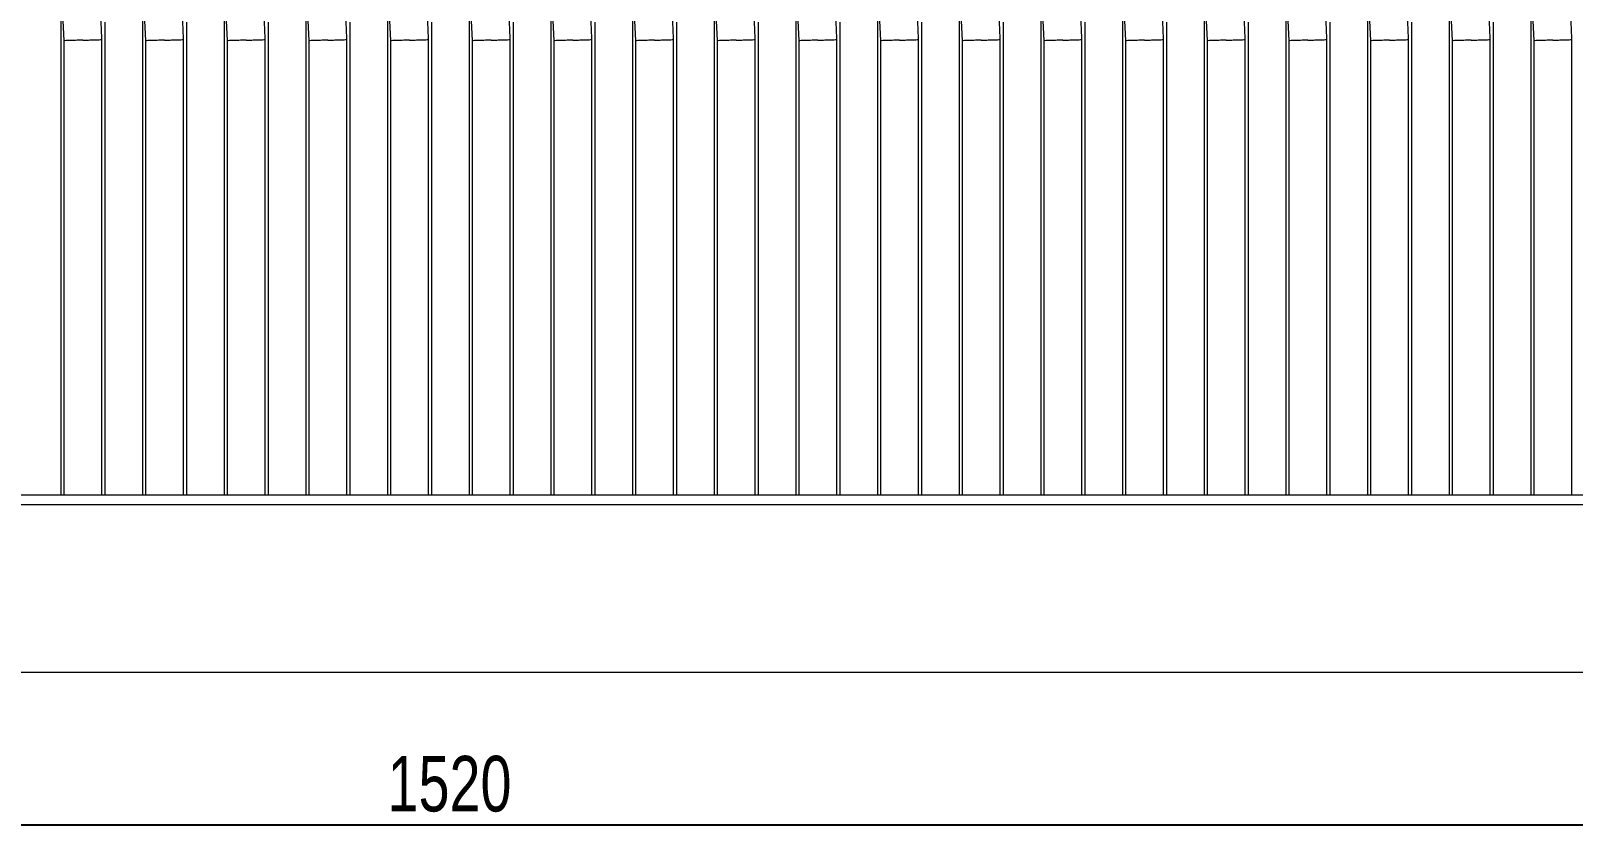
# Model space of a CAD drawing. Header units: millimetres. Extents: x 1601 to 1945, y 1403 to 1645.
# Drawn here: x 1667.1 to 1733.3, y 1494.8 to 1529.1 of the extents above; entities that cross this region are included whole.
import ezdxf

# ---------------------------------------------------------------- set-up
doc = ezdxf.new("R2010")
doc.units = ezdxf.units.MM
doc.styles.add('SLDTEXTSTYLE0', font='TXT', dxfattribs={"width": 0.75})
doc.dimstyles.new('SLDDIMSTYLE0', dxfattribs={"dimtxt": 2.38125, "dimasz": 1.5, "dimexe": 0, "dimexo": 0.0625, "dimgap": 0.595312, "dimtad": 1, "dimdec": 0, "dimlfac": 10, "dimrnd": 1e-09, "dimzin": 12, "dimdsep": 46, "dimtxsty": 'SLDTEXTSTYLE0', "dimsah": 1, "dimcen": 0.09, "dimadec": 0, "dimazin": 3, "dimtfac": 1, "dimtdec": 0, "dimtofl": 0, "dimtmove": 0, "dimatfit": 3, "dimfxl": 1, "dimfrac": 2, "dimtolj": 1, "dimtzin": 12, "dimarcsym": 0})

# ---------------------------------------------------------------- blocks, each defined once
blk = doc.blocks.new('*D80')
at = {"color": 0, "lineweight": -2, "transparency": 16777216}
for p, q in [((1633.675, 1508.733), (1633.675, 1495.038)), ((1740.075, 1508.733), (1740.075, 1495.038)), ((1738.575, 1495.038), (1635.175, 1495.038))]:
    blk.add_line(p, q, dxfattribs=at)
at = {"color": 0, "transparency": 16777216}
for points in [[(1635.175, 1495.288), (1635.175, 1494.788), (1633.675, 1495.038)], [(1738.575, 1495.288), (1738.575, 1494.788), (1740.075, 1495.038)]]:
    blk.add_solid(points, dxfattribs=at)
at = {"layer": 'Defpoints', "color": 0, "transparency": 16777216}
for p in [(1633.675, 1508.796), (1740.075, 1508.796), (1633.675, 1495.038)]:
    blk.add_point(p, dxfattribs=at)
at = {"color": 0, "lineweight": 20, "transparency": 16777216, "insert": (1685.093, 1498.015), "char_height": 2.3813, "attachment_point": 2, "style": 'SLDTEXTSTYLE0'}
blk.add_mtext('\\A1;1520', dxfattribs=at)

msp = doc.modelspace()

# ---------------------------------------------------------------- linework, layer by layer
at = {"lineweight": 20}
for p, q in [((1668.433, 1529.52), (1668.433, 1509.196)), ((1670.317, 1529.474), (1670.317, 1509.196)), ((1671.933, 1529.52), (1671.933, 1509.196)), ((1673.817, 1529.474), (1673.817, 1509.196)), ((1675.433, 1529.52), (1675.433, 1509.196)), ((1677.317, 1529.474), (1677.317, 1509.196)), ((1678.933, 1529.52), (1678.933, 1509.196)), ((1680.817, 1529.474), (1680.817, 1509.196)), ((1682.433, 1529.52), (1682.433, 1509.196)), ((1684.317, 1529.474), (1684.317, 1509.196)), ((1685.933, 1529.52), (1685.933, 1509.196)), ((1687.817, 1529.474), (1687.817, 1509.196)), ((1689.433, 1529.52), (1689.433, 1509.196)), ((1691.317, 1529.474), (1691.317, 1509.196)), ((1692.933, 1529.52), (1692.933, 1509.196)), ((1694.817, 1529.474), (1694.817, 1509.196)), ((1696.433, 1529.52), (1696.433, 1509.196)), ((1698.317, 1529.474), (1698.317, 1509.196)), ((1699.933, 1529.52), (1699.933, 1509.196)), ((1701.817, 1529.474), (1701.817, 1509.196)), ((1703.433, 1529.52), (1703.433, 1509.196)), ((1705.317, 1529.474), (1705.317, 1509.196)), ((1706.933, 1529.52), (1706.933, 1509.196)), ((1708.817, 1529.474), (1708.817, 1509.196)), ((1710.433, 1529.52), (1710.433, 1509.196)), ((1712.317, 1529.474), (1712.317, 1509.196)), ((1713.933, 1529.52), (1713.933, 1509.196)), ((1715.817, 1529.474), (1715.817, 1509.196)), ((1717.433, 1529.52), (1717.433, 1509.196)), ((1719.317, 1529.474), (1719.317, 1509.196)), ((1720.933, 1529.52), (1720.933, 1509.196)), ((1722.817, 1529.474), (1722.817, 1509.196)), ((1724.433, 1529.52), (1724.433, 1509.196)), ((1726.317, 1529.474), (1726.317, 1509.196)), ((1727.933, 1529.52), (1727.933, 1509.196)), ((1729.817, 1529.474), (1729.817, 1509.196)), ((1731.433, 1529.52), (1731.433, 1509.196)), ((1668.567, 1528.674), (1668.567, 1509.196)), ((1670.183, 1528.72), (1670.183, 1509.196)), ((1672.067, 1528.674), (1672.067, 1509.196)), ((1673.683, 1528.72), (1673.683, 1509.196)), ((1675.567, 1528.674), (1675.567, 1509.196)), ((1677.183, 1528.72), (1677.183, 1509.196)), ((1679.067, 1528.674), (1679.067, 1509.196)), ((1680.683, 1528.72), (1680.683, 1509.196)), ((1682.567, 1528.674), (1682.567, 1509.196)), ((1684.183, 1528.72), (1684.183, 1509.196)), ((1686.067, 1528.674), (1686.067, 1509.196)), ((1687.683, 1528.72), (1687.683, 1509.196)), ((1689.567, 1528.674), (1689.567, 1509.196)), ((1691.183, 1528.72), (1691.183, 1509.196)), ((1693.067, 1528.674), (1693.067, 1509.196)), ((1694.683, 1528.72), (1694.683, 1509.196)), ((1696.567, 1528.674), (1696.567, 1509.196)), ((1698.183, 1528.72), (1698.183, 1509.196)), ((1700.067, 1528.674), (1700.067, 1509.196)), ((1701.683, 1528.72), (1701.683, 1509.196)), ((1703.567, 1528.674), (1703.567, 1509.196)), ((1705.183, 1528.72), (1705.183, 1509.196)), ((1707.067, 1528.674), (1707.067, 1509.196)), ((1708.683, 1528.72), (1708.683, 1509.196)), ((1710.567, 1528.674), (1710.567, 1509.196)), ((1712.183, 1528.72), (1712.183, 1509.196)), ((1714.067, 1528.674), (1714.067, 1509.196)), ((1715.683, 1528.72), (1715.683, 1509.196)), ((1717.567, 1528.674), (1717.567, 1509.196)), ((1719.183, 1528.72), (1719.183, 1509.196)), ((1721.067, 1528.674), (1721.067, 1509.196)), ((1722.683, 1528.72), (1722.683, 1509.196)), ((1724.567, 1528.674), (1724.567, 1509.196)), ((1726.183, 1528.72), (1726.183, 1509.196)), ((1728.067, 1528.674), (1728.067, 1509.196)), ((1729.683, 1528.72), (1729.683, 1509.196)), ((1731.567, 1528.674), (1731.567, 1509.196)), ((1733.183, 1528.72), (1733.183, 1509.196)), ((1740.075, 1509.196), (1633.675, 1509.196)), ((1740.075, 1508.776), (1633.675, 1508.776)), ((1746.375, 1501.596), (1626.075, 1501.596))]:
    msp.add_line(p, q, dxfattribs=at)
at = {"lineweight": 20, "flags": 128}
for points in [[(1668.567, 1595.318), (1668.153, 1586.993), (1667.857, 1578.663), (1667.68, 1570.33), (1667.62, 1561.996), (1667.68, 1553.661), (1667.857, 1545.328), (1668.153, 1536.999), (1668.567, 1528.674)], [(1672.067, 1595.318), (1671.653, 1586.993), (1671.357, 1578.663), (1671.18, 1570.33), (1671.12, 1561.996), (1671.18, 1553.661), (1671.357, 1545.328), (1671.653, 1536.999), (1672.067, 1528.674)], [(1675.567, 1595.318), (1675.153, 1586.993), (1674.857, 1578.663), (1674.68, 1570.33), (1674.62, 1561.996), (1674.68, 1553.661), (1674.857, 1545.328), (1675.153, 1536.999), (1675.567, 1528.674)], [(1679.067, 1595.318), (1678.653, 1586.993), (1678.357, 1578.663), (1678.18, 1570.33), (1678.12, 1561.996), (1678.18, 1553.661), (1678.357, 1545.328), (1678.653, 1536.999), (1679.067, 1528.674)], [(1682.567, 1595.318), (1682.153, 1586.993), (1681.857, 1578.663), (1681.68, 1570.33), (1681.62, 1561.996), (1681.68, 1553.661), (1681.857, 1545.328), (1682.153, 1536.999), (1682.567, 1528.674)], [(1686.067, 1595.318), (1685.653, 1586.993), (1685.357, 1578.663), (1685.18, 1570.33), (1685.12, 1561.996), (1685.18, 1553.661), (1685.357, 1545.328), (1685.653, 1536.999), (1686.067, 1528.674)], [(1689.567, 1595.318), (1689.153, 1586.993), (1688.857, 1578.663), (1688.68, 1570.33), (1688.62, 1561.996), (1688.68, 1553.661), (1688.857, 1545.328), (1689.153, 1536.999), (1689.567, 1528.674)], [(1693.067, 1595.318), (1692.653, 1586.993), (1692.357, 1578.663), (1692.18, 1570.33), (1692.12, 1561.996), (1692.18, 1553.661), (1692.357, 1545.328), (1692.653, 1536.999), (1693.067, 1528.674)], [(1696.567, 1595.318), (1696.153, 1586.993), (1695.857, 1578.663), (1695.68, 1570.33), (1695.62, 1561.996), (1695.68, 1553.661), (1695.857, 1545.328), (1696.153, 1536.999), (1696.567, 1528.674)], [(1700.067, 1595.318), (1699.653, 1586.993), (1699.357, 1578.663), (1699.18, 1570.33), (1699.12, 1561.996), (1699.18, 1553.661), (1699.357, 1545.328), (1699.653, 1536.999), (1700.067, 1528.674)], [(1703.567, 1595.318), (1703.153, 1586.993), (1702.857, 1578.663), (1702.68, 1570.33), (1702.62, 1561.996), (1702.68, 1553.661), (1702.857, 1545.328), (1703.153, 1536.999), (1703.567, 1528.674)], [(1707.067, 1595.318), (1706.653, 1586.993), (1706.357, 1578.663), (1706.18, 1570.33), (1706.12, 1561.996), (1706.18, 1553.661), (1706.357, 1545.328), (1706.653, 1536.999), (1707.067, 1528.674)], [(1710.567, 1595.318), (1710.153, 1586.993), (1709.857, 1578.663), (1709.68, 1570.33), (1709.62, 1561.996), (1709.68, 1553.661), (1709.857, 1545.328), (1710.153, 1536.999), (1710.567, 1528.674)], [(1714.067, 1595.318), (1713.653, 1586.993), (1713.357, 1578.663), (1713.18, 1570.33), (1713.12, 1561.996), (1713.18, 1553.661), (1713.357, 1545.328), (1713.653, 1536.999), (1714.067, 1528.674)], [(1717.567, 1595.318), (1717.153, 1586.993), (1716.857, 1578.663), (1716.68, 1570.33), (1716.62, 1561.996), (1716.68, 1553.661), (1716.857, 1545.328), (1717.153, 1536.999), (1717.567, 1528.674)], [(1721.067, 1595.318), (1720.653, 1586.993), (1720.357, 1578.663), (1720.18, 1570.33), (1720.12, 1561.996), (1720.18, 1553.661), (1720.357, 1545.328), (1720.653, 1536.999), (1721.067, 1528.674)], [(1724.567, 1595.318), (1724.153, 1586.993), (1723.857, 1578.663), (1723.68, 1570.33), (1723.62, 1561.996), (1723.68, 1553.661), (1723.857, 1545.328), (1724.153, 1536.999), (1724.567, 1528.674)], [(1728.067, 1595.318), (1727.653, 1586.993), (1727.357, 1578.663), (1727.18, 1570.33), (1727.12, 1561.996), (1727.18, 1553.661), (1727.357, 1545.328), (1727.653, 1536.999), (1728.067, 1528.674)], [(1731.567, 1595.318), (1731.153, 1586.993), (1730.857, 1578.663), (1730.68, 1570.33), (1730.62, 1561.996), (1730.68, 1553.661), (1730.857, 1545.328), (1731.153, 1536.999), (1731.567, 1528.674)]]:
    msp.add_lwpolyline(points, dxfattribs=at)
at = {"lineweight": 20}
for points, knots in [([(1670.183, 1595.272), (1670.051, 1592.789), (1669.787, 1587.824), (1669.51, 1580.371), (1669.322, 1572.916), (1669.231, 1565.458), (1669.234, 1558.045), (1669.33, 1550.676), (1669.519, 1543.354), (1669.793, 1536.034), (1670.053, 1531.158), (1670.183, 1528.72)], [0, 0, 0, 0, 0.112002, 0.224001, 0.336, 0.448, 0.56, 0.669999, 0.779999, 0.889998, 1, 1, 1, 1]), ([(1673.683, 1595.272), (1673.551, 1592.789), (1673.287, 1587.824), (1673.01, 1580.371), (1672.822, 1572.916), (1672.731, 1565.458), (1672.734, 1558.045), (1672.83, 1550.676), (1673.019, 1543.354), (1673.293, 1536.034), (1673.553, 1531.158), (1673.683, 1528.72)], [0, 0, 0, 0, 0.112002, 0.224001, 0.336, 0.448, 0.56, 0.669999, 0.779999, 0.889998, 1, 1, 1, 1]), ([(1677.183, 1595.272), (1677.051, 1592.789), (1676.787, 1587.824), (1676.51, 1580.371), (1676.322, 1572.916), (1676.231, 1565.458), (1676.234, 1558.045), (1676.33, 1550.676), (1676.519, 1543.354), (1676.793, 1536.034), (1677.053, 1531.158), (1677.183, 1528.72)], [0, 0, 0, 0, 0.112002, 0.224001, 0.336, 0.448, 0.56, 0.669999, 0.779999, 0.889998, 1, 1, 1, 1]), ([(1680.683, 1595.272), (1680.551, 1592.789), (1680.287, 1587.824), (1680.01, 1580.371), (1679.822, 1572.916), (1679.731, 1565.458), (1679.734, 1558.045), (1679.83, 1550.676), (1680.019, 1543.354), (1680.293, 1536.034), (1680.553, 1531.158), (1680.683, 1528.72)], [0, 0, 0, 0, 0.112002, 0.224001, 0.336, 0.448, 0.56, 0.669999, 0.779999, 0.889998, 1, 1, 1, 1]), ([(1684.183, 1595.272), (1684.051, 1592.789), (1683.787, 1587.824), (1683.51, 1580.371), (1683.322, 1572.916), (1683.231, 1565.458), (1683.234, 1558.045), (1683.33, 1550.676), (1683.519, 1543.354), (1683.793, 1536.034), (1684.053, 1531.158), (1684.183, 1528.72)], [0, 0, 0, 0, 0.112002, 0.224001, 0.336, 0.448, 0.56, 0.669999, 0.779999, 0.889998, 1, 1, 1, 1]), ([(1687.683, 1595.272), (1687.551, 1592.789), (1687.287, 1587.824), (1687.01, 1580.371), (1686.822, 1572.916), (1686.731, 1565.458), (1686.734, 1558.045), (1686.83, 1550.676), (1687.019, 1543.354), (1687.293, 1536.034), (1687.553, 1531.158), (1687.683, 1528.72)], [0, 0, 0, 0, 0.112002, 0.224001, 0.336, 0.448, 0.56, 0.669999, 0.779999, 0.889998, 1, 1, 1, 1]), ([(1691.183, 1595.272), (1691.051, 1592.789), (1690.787, 1587.824), (1690.51, 1580.371), (1690.322, 1572.916), (1690.231, 1565.458), (1690.234, 1558.045), (1690.33, 1550.676), (1690.519, 1543.354), (1690.793, 1536.034), (1691.053, 1531.158), (1691.183, 1528.72)], [0, 0, 0, 0, 0.112002, 0.224001, 0.336, 0.448, 0.56, 0.669999, 0.779999, 0.889998, 1, 1, 1, 1]), ([(1694.683, 1595.272), (1694.551, 1592.789), (1694.287, 1587.824), (1694.01, 1580.371), (1693.822, 1572.916), (1693.731, 1565.458), (1693.734, 1558.045), (1693.83, 1550.676), (1694.019, 1543.354), (1694.293, 1536.034), (1694.553, 1531.158), (1694.683, 1528.72)], [0, 0, 0, 0, 0.1120016, 0.2240007, 0.3360005, 0.4480001, 0.5599998, 0.6699994, 0.7799992, 0.8899981, 1, 1, 1, 1]), ([(1698.183, 1595.272), (1698.051, 1592.789), (1697.787, 1587.824), (1697.51, 1580.371), (1697.322, 1572.916), (1697.231, 1565.458), (1697.234, 1558.045), (1697.33, 1550.676), (1697.519, 1543.354), (1697.793, 1536.034), (1698.053, 1531.158), (1698.183, 1528.72)], [0, 0, 0, 0, 0.112002, 0.224001, 0.336, 0.448, 0.56, 0.669999, 0.779999, 0.889998, 1, 1, 1, 1]), ([(1701.683, 1595.272), (1701.551, 1592.789), (1701.287, 1587.824), (1701.01, 1580.371), (1700.822, 1572.916), (1700.731, 1565.458), (1700.734, 1558.045), (1700.83, 1550.676), (1701.019, 1543.354), (1701.293, 1536.034), (1701.553, 1531.158), (1701.683, 1528.72)], [0, 0, 0, 0, 0.112002, 0.224001, 0.336, 0.448, 0.56, 0.669999, 0.779999, 0.889998, 1, 1, 1, 1]), ([(1705.183, 1595.272), (1705.051, 1592.789), (1704.787, 1587.824), (1704.51, 1580.371), (1704.322, 1572.916), (1704.231, 1565.458), (1704.234, 1558.045), (1704.33, 1550.676), (1704.519, 1543.354), (1704.793, 1536.034), (1705.053, 1531.158), (1705.183, 1528.72)], [0, 0, 0, 0, 0.112002, 0.224001, 0.336, 0.448, 0.56, 0.669999, 0.779999, 0.889998, 1, 1, 1, 1]), ([(1708.683, 1595.272), (1708.551, 1592.789), (1708.287, 1587.824), (1708.01, 1580.371), (1707.822, 1572.916), (1707.731, 1565.458), (1707.734, 1558.045), (1707.83, 1550.676), (1708.019, 1543.354), (1708.293, 1536.034), (1708.553, 1531.158), (1708.683, 1528.72)], [0, 0, 0, 0, 0.112002, 0.224001, 0.336, 0.448, 0.56, 0.669999, 0.779999, 0.889998, 1, 1, 1, 1]), ([(1712.183, 1595.272), (1712.051, 1592.789), (1711.787, 1587.824), (1711.51, 1580.371), (1711.322, 1572.916), (1711.231, 1565.458), (1711.234, 1558.045), (1711.33, 1550.676), (1711.519, 1543.354), (1711.793, 1536.034), (1712.053, 1531.158), (1712.183, 1528.72)], [0, 0, 0, 0, 0.112002, 0.224001, 0.336, 0.448, 0.56, 0.669999, 0.779999, 0.889998, 1, 1, 1, 1]), ([(1715.683, 1595.272), (1715.551, 1592.789), (1715.287, 1587.824), (1715.01, 1580.371), (1714.822, 1572.916), (1714.731, 1565.458), (1714.734, 1558.045), (1714.83, 1550.676), (1715.019, 1543.354), (1715.293, 1536.034), (1715.553, 1531.158), (1715.683, 1528.72)], [0, 0, 0, 0, 0.112002, 0.224001, 0.336, 0.448, 0.56, 0.669999, 0.779999, 0.889998, 1, 1, 1, 1]), ([(1719.183, 1595.272), (1719.051, 1592.789), (1718.787, 1587.824), (1718.51, 1580.371), (1718.322, 1572.916), (1718.231, 1565.458), (1718.234, 1558.045), (1718.33, 1550.676), (1718.519, 1543.354), (1718.793, 1536.034), (1719.053, 1531.158), (1719.183, 1528.72)], [0, 0, 0, 0, 0.1120016, 0.2240007, 0.3360005, 0.4480001, 0.5599998, 0.6699994, 0.7799992, 0.8899981, 1, 1, 1, 1]), ([(1722.683, 1595.272), (1722.551, 1592.789), (1722.287, 1587.824), (1722.01, 1580.371), (1721.822, 1572.916), (1721.731, 1565.458), (1721.734, 1558.045), (1721.83, 1550.676), (1722.019, 1543.354), (1722.293, 1536.034), (1722.553, 1531.158), (1722.683, 1528.72)], [0, 0, 0, 0, 0.1120016, 0.2240007, 0.3360005, 0.4480001, 0.5599998, 0.6699994, 0.7799992, 0.8899981, 1, 1, 1, 1]), ([(1726.183, 1595.272), (1726.051, 1592.789), (1725.787, 1587.824), (1725.51, 1580.371), (1725.322, 1572.916), (1725.231, 1565.458), (1725.234, 1558.045), (1725.33, 1550.676), (1725.519, 1543.354), (1725.793, 1536.034), (1726.053, 1531.158), (1726.183, 1528.72)], [0, 0, 0, 0, 0.112002, 0.224001, 0.336, 0.448, 0.56, 0.669999, 0.779999, 0.889998, 1, 1, 1, 1]), ([(1729.683, 1595.272), (1729.551, 1592.789), (1729.287, 1587.824), (1729.01, 1580.371), (1728.822, 1572.916), (1728.731, 1565.458), (1728.734, 1558.045), (1728.83, 1550.676), (1729.019, 1543.354), (1729.293, 1536.034), (1729.553, 1531.158), (1729.683, 1528.72)], [0, 0, 0, 0, 0.112002, 0.224001, 0.336, 0.448, 0.56, 0.669999, 0.779999, 0.889998, 1, 1, 1, 1]), ([(1733.183, 1595.272), (1733.051, 1592.789), (1732.787, 1587.824), (1732.51, 1580.371), (1732.322, 1572.916), (1732.231, 1565.458), (1732.234, 1558.045), (1732.33, 1550.676), (1732.519, 1543.354), (1732.793, 1536.034), (1733.053, 1531.158), (1733.183, 1528.72)], [0, 0, 0, 0, 0.112002, 0.224001, 0.336, 0.448, 0.56, 0.669999, 0.779999, 0.889998, 1, 1, 1, 1]), ([(1669.375, 1528.697), (1669.373, 1528.697), (1669.313, 1528.695), (1669.163, 1528.691), (1668.938, 1528.684), (1668.733, 1528.679), (1668.594, 1528.675), (1668.576, 1528.674), (1668.567, 1528.674)], [0, 0, 0, 0, 0.005967, 0.141452, 0.356229, 0.570847, 0.785424, 1, 1, 1, 1]), ([(1669.375, 1528.697), (1669.378, 1528.697), (1669.393, 1528.697), (1669.498, 1528.7), (1669.645, 1528.705), (1669.846, 1528.71), (1670.017, 1528.715), (1670.156, 1528.719), (1670.174, 1528.72), (1670.183, 1528.72)], [0, 0, 0, 0, 0.005967, 0.035465, 0.250134, 0.356314, 0.570904, 0.785452, 1, 1, 1, 1]), ([(1672.875, 1528.697), (1672.873, 1528.697), (1672.813, 1528.695), (1672.663, 1528.691), (1672.438, 1528.684), (1672.233, 1528.679), (1672.094, 1528.675), (1672.076, 1528.674), (1672.067, 1528.674)], [0, 0, 0, 0, 0.0059678, 0.141453, 0.3562297, 0.5708474, 0.7854238, 1, 1, 1, 1]), ([(1672.875, 1528.697), (1672.878, 1528.697), (1672.893, 1528.697), (1672.998, 1528.7), (1673.145, 1528.705), (1673.346, 1528.71), (1673.517, 1528.715), (1673.656, 1528.719), (1673.674, 1528.72), (1673.683, 1528.72)], [0, 0, 0, 0, 0.005966, 0.035465, 0.250133, 0.356313, 0.570903, 0.785452, 1, 1, 1, 1]), ([(1676.375, 1528.697), (1676.373, 1528.697), (1676.313, 1528.695), (1676.163, 1528.691), (1675.938, 1528.684), (1675.733, 1528.679), (1675.594, 1528.675), (1675.576, 1528.674), (1675.567, 1528.674)], [0, 0, 0, 0, 0.0059678, 0.1414531, 0.3562288, 0.5708466, 0.7854237, 1, 1, 1, 1]), ([(1676.375, 1528.697), (1676.378, 1528.697), (1676.393, 1528.697), (1676.498, 1528.7), (1676.645, 1528.705), (1676.846, 1528.71), (1677.017, 1528.715), (1677.156, 1528.719), (1677.174, 1528.72), (1677.183, 1528.72)], [0, 0, 0, 0, 0.0059658, 0.0354646, 0.2501344, 0.356313, 0.5709029, 0.7854519, 1, 1, 1, 1]), ([(1679.875, 1528.697), (1679.873, 1528.697), (1679.813, 1528.695), (1679.663, 1528.691), (1679.438, 1528.684), (1679.233, 1528.679), (1679.094, 1528.675), (1679.076, 1528.674), (1679.067, 1528.674)], [0, 0, 0, 0, 0.005968, 0.141452, 0.356229, 0.570847, 0.785424, 1, 1, 1, 1]), ([(1679.875, 1528.697), (1679.878, 1528.697), (1679.893, 1528.697), (1679.998, 1528.7), (1680.145, 1528.705), (1680.346, 1528.71), (1680.517, 1528.715), (1680.656, 1528.719), (1680.674, 1528.72), (1680.683, 1528.72)], [0, 0, 0, 0, 0.005967, 0.0354646, 0.2501343, 0.356313, 0.5709027, 0.7854518, 1, 1, 1, 1]), ([(1683.375, 1528.697), (1683.373, 1528.697), (1683.313, 1528.695), (1683.163, 1528.691), (1682.938, 1528.684), (1682.733, 1528.679), (1682.594, 1528.675), (1682.576, 1528.674), (1682.567, 1528.674)], [0, 0, 0, 0, 0.005968, 0.141452, 0.356229, 0.570847, 0.785424, 1, 1, 1, 1]), ([(1683.375, 1528.697), (1683.378, 1528.697), (1683.393, 1528.697), (1683.498, 1528.7), (1683.645, 1528.705), (1683.846, 1528.71), (1684.017, 1528.715), (1684.156, 1528.719), (1684.174, 1528.72), (1684.183, 1528.72)], [0, 0, 0, 0, 0.005966, 0.035464, 0.250134, 0.356313, 0.570903, 0.785452, 1, 1, 1, 1]), ([(1686.875, 1528.697), (1686.873, 1528.697), (1686.813, 1528.695), (1686.663, 1528.691), (1686.438, 1528.684), (1686.233, 1528.679), (1686.094, 1528.675), (1686.076, 1528.674), (1686.067, 1528.674)], [0, 0, 0, 0, 0.005967, 0.141452, 0.356229, 0.570847, 0.785424, 1, 1, 1, 1]), ([(1686.875, 1528.697), (1686.878, 1528.697), (1686.893, 1528.697), (1686.998, 1528.7), (1687.145, 1528.705), (1687.346, 1528.71), (1687.517, 1528.715), (1687.656, 1528.719), (1687.674, 1528.72), (1687.683, 1528.72)], [0, 0, 0, 0, 0.005966, 0.035465, 0.250134, 0.356313, 0.570903, 0.785452, 1, 1, 1, 1]), ([(1690.375, 1528.697), (1690.373, 1528.697), (1690.313, 1528.695), (1690.163, 1528.691), (1689.938, 1528.684), (1689.733, 1528.679), (1689.594, 1528.675), (1689.576, 1528.674), (1689.567, 1528.674)], [0, 0, 0, 0, 0.005967, 0.141452, 0.356229, 0.570847, 0.785424, 1, 1, 1, 1]), ([(1690.375, 1528.697), (1690.378, 1528.697), (1690.393, 1528.697), (1690.498, 1528.7), (1690.645, 1528.705), (1690.846, 1528.71), (1691.017, 1528.715), (1691.156, 1528.719), (1691.174, 1528.72), (1691.183, 1528.72)], [0, 0, 0, 0, 0.0059667, 0.0354646, 0.250134, 0.3563132, 0.570903, 0.7854518, 1, 1, 1, 1]), ([(1693.875, 1528.697), (1693.873, 1528.697), (1693.813, 1528.695), (1693.663, 1528.691), (1693.438, 1528.684), (1693.233, 1528.679), (1693.094, 1528.675), (1693.076, 1528.674), (1693.067, 1528.674)], [0, 0, 0, 0, 0.005967, 0.141452, 0.356229, 0.570847, 0.785424, 1, 1, 1, 1]), ([(1693.875, 1528.697), (1693.878, 1528.697), (1693.893, 1528.697), (1693.998, 1528.7), (1694.145, 1528.705), (1694.346, 1528.71), (1694.517, 1528.715), (1694.656, 1528.719), (1694.674, 1528.72), (1694.683, 1528.72)], [0, 0, 0, 0, 0.0059666, 0.0354645, 0.250134, 0.3563132, 0.570903, 0.7854518, 1, 1, 1, 1]), ([(1697.375, 1528.697), (1697.373, 1528.697), (1697.313, 1528.695), (1697.163, 1528.691), (1696.938, 1528.684), (1696.733, 1528.679), (1696.594, 1528.675), (1696.576, 1528.674), (1696.567, 1528.674)], [0, 0, 0, 0, 0.005967, 0.141452, 0.356229, 0.570847, 0.785424, 1, 1, 1, 1]), ([(1697.375, 1528.697), (1697.378, 1528.697), (1697.393, 1528.697), (1697.498, 1528.7), (1697.645, 1528.705), (1697.846, 1528.71), (1698.017, 1528.715), (1698.156, 1528.719), (1698.174, 1528.72), (1698.183, 1528.72)], [0, 0, 0, 0, 0.005967, 0.035465, 0.250134, 0.356313, 0.570903, 0.785452, 1, 1, 1, 1]), ([(1700.875, 1528.697), (1700.873, 1528.697), (1700.813, 1528.695), (1700.663, 1528.691), (1700.438, 1528.684), (1700.233, 1528.679), (1700.094, 1528.675), (1700.076, 1528.674), (1700.067, 1528.674)], [0, 0, 0, 0, 0.005967, 0.141452, 0.356229, 0.570847, 0.785424, 1, 1, 1, 1]), ([(1700.875, 1528.697), (1700.878, 1528.697), (1700.893, 1528.697), (1700.998, 1528.7), (1701.145, 1528.705), (1701.346, 1528.71), (1701.517, 1528.715), (1701.656, 1528.719), (1701.674, 1528.72), (1701.683, 1528.72)], [0, 0, 0, 0, 0.005966, 0.035465, 0.250134, 0.356313, 0.570903, 0.785452, 1, 1, 1, 1]), ([(1704.375, 1528.697), (1704.373, 1528.697), (1704.313, 1528.695), (1704.163, 1528.691), (1703.938, 1528.684), (1703.733, 1528.679), (1703.594, 1528.675), (1703.576, 1528.674), (1703.567, 1528.674)], [0, 0, 0, 0, 0.005967, 0.141452, 0.356229, 0.570847, 0.785424, 1, 1, 1, 1]), ([(1704.375, 1528.697), (1704.378, 1528.697), (1704.393, 1528.697), (1704.498, 1528.7), (1704.645, 1528.705), (1704.846, 1528.71), (1705.017, 1528.715), (1705.156, 1528.719), (1705.174, 1528.72), (1705.183, 1528.72)], [0, 0, 0, 0, 0.005967, 0.035465, 0.250134, 0.356313, 0.570903, 0.785452, 1, 1, 1, 1]), ([(1707.875, 1528.697), (1707.873, 1528.697), (1707.813, 1528.695), (1707.663, 1528.691), (1707.438, 1528.684), (1707.233, 1528.679), (1707.094, 1528.675), (1707.076, 1528.674), (1707.067, 1528.674)], [0, 0, 0, 0, 0.005968, 0.141452, 0.356229, 0.570847, 0.785424, 1, 1, 1, 1]), ([(1707.875, 1528.697), (1707.878, 1528.697), (1707.893, 1528.697), (1707.998, 1528.7), (1708.145, 1528.705), (1708.346, 1528.71), (1708.517, 1528.715), (1708.656, 1528.719), (1708.674, 1528.72), (1708.683, 1528.72)], [0, 0, 0, 0, 0.005967, 0.0354646, 0.2501343, 0.356313, 0.5709027, 0.7854518, 1, 1, 1, 1]), ([(1711.375, 1528.697), (1711.373, 1528.697), (1711.313, 1528.695), (1711.163, 1528.691), (1710.938, 1528.684), (1710.733, 1528.679), (1710.594, 1528.675), (1710.576, 1528.674), (1710.567, 1528.674)], [0, 0, 0, 0, 0.005968, 0.141452, 0.356229, 0.570847, 0.785424, 1, 1, 1, 1]), ([(1711.375, 1528.697), (1711.378, 1528.697), (1711.393, 1528.697), (1711.498, 1528.7), (1711.645, 1528.705), (1711.846, 1528.71), (1712.017, 1528.715), (1712.156, 1528.719), (1712.174, 1528.72), (1712.183, 1528.72)], [0, 0, 0, 0, 0.005967, 0.0354646, 0.2501343, 0.356313, 0.5709027, 0.7854518, 1, 1, 1, 1]), ([(1714.875, 1528.697), (1714.873, 1528.697), (1714.813, 1528.695), (1714.663, 1528.691), (1714.438, 1528.684), (1714.233, 1528.679), (1714.094, 1528.675), (1714.076, 1528.674), (1714.067, 1528.674)], [0, 0, 0, 0, 0.005967, 0.141452, 0.356229, 0.570847, 0.785424, 1, 1, 1, 1]), ([(1714.875, 1528.697), (1714.878, 1528.697), (1714.893, 1528.697), (1714.998, 1528.7), (1715.145, 1528.705), (1715.346, 1528.71), (1715.517, 1528.715), (1715.656, 1528.719), (1715.674, 1528.72), (1715.683, 1528.72)], [0, 0, 0, 0, 0.005967, 0.035465, 0.250134, 0.356314, 0.570904, 0.785452, 1, 1, 1, 1]), ([(1718.375, 1528.697), (1718.373, 1528.697), (1718.313, 1528.695), (1718.163, 1528.691), (1717.938, 1528.684), (1717.733, 1528.679), (1717.594, 1528.675), (1717.576, 1528.674), (1717.567, 1528.674)], [0, 0, 0, 0, 0.005968, 0.141452, 0.356228, 0.570847, 0.785423, 1, 1, 1, 1]), ([(1718.375, 1528.697), (1718.378, 1528.697), (1718.393, 1528.697), (1718.498, 1528.7), (1718.645, 1528.705), (1718.846, 1528.71), (1719.017, 1528.715), (1719.156, 1528.719), (1719.174, 1528.72), (1719.183, 1528.72)], [0, 0, 0, 0, 0.005967, 0.035466, 0.250135, 0.356313, 0.570904, 0.785452, 1, 1, 1, 1]), ([(1721.875, 1528.697), (1721.873, 1528.697), (1721.813, 1528.695), (1721.663, 1528.691), (1721.438, 1528.684), (1721.233, 1528.679), (1721.094, 1528.675), (1721.076, 1528.674), (1721.067, 1528.674)], [0, 0, 0, 0, 0.005965, 0.141452, 0.356229, 0.570846, 0.785424, 1, 1, 1, 1]), ([(1721.875, 1528.697), (1721.878, 1528.697), (1721.893, 1528.697), (1721.998, 1528.7), (1722.145, 1528.705), (1722.346, 1528.71), (1722.517, 1528.715), (1722.656, 1528.719), (1722.674, 1528.72), (1722.683, 1528.72)], [0, 0, 0, 0, 0.005967, 0.035466, 0.250135, 0.356315, 0.570904, 0.785452, 1, 1, 1, 1]), ([(1725.375, 1528.697), (1725.373, 1528.697), (1725.313, 1528.695), (1725.163, 1528.691), (1724.938, 1528.684), (1724.733, 1528.679), (1724.594, 1528.675), (1724.576, 1528.674), (1724.567, 1528.674)], [0, 0, 0, 0, 0.0059678, 0.1414542, 0.3562287, 0.5708473, 0.7854237, 1, 1, 1, 1]), ([(1725.375, 1528.697), (1725.378, 1528.697), (1725.393, 1528.697), (1725.498, 1528.7), (1725.645, 1528.705), (1725.846, 1528.71), (1726.017, 1528.715), (1726.156, 1528.719), (1726.174, 1528.72), (1726.183, 1528.72)], [0, 0, 0, 0, 0.005965, 0.035463, 0.250133, 0.356313, 0.570902, 0.785452, 1, 1, 1, 1]), ([(1728.875, 1528.697), (1728.873, 1528.697), (1728.813, 1528.695), (1728.663, 1528.691), (1728.438, 1528.684), (1728.233, 1528.679), (1728.094, 1528.675), (1728.076, 1528.674), (1728.067, 1528.674)], [0, 0, 0, 0, 0.0059678, 0.1414542, 0.3562287, 0.5708473, 0.7854237, 1, 1, 1, 1]), ([(1728.875, 1528.697), (1728.878, 1528.697), (1728.893, 1528.697), (1728.998, 1528.7), (1729.145, 1528.705), (1729.346, 1528.71), (1729.517, 1528.715), (1729.656, 1528.719), (1729.674, 1528.72), (1729.683, 1528.72)], [0, 0, 0, 0, 0.005967, 0.035463, 0.250133, 0.356313, 0.570902, 0.785452, 1, 1, 1, 1]), ([(1732.375, 1528.697), (1732.373, 1528.697), (1732.313, 1528.695), (1732.163, 1528.691), (1731.938, 1528.684), (1731.733, 1528.679), (1731.594, 1528.675), (1731.576, 1528.674), (1731.567, 1528.674)], [0, 0, 0, 0, 0.0059678, 0.1414519, 0.3562286, 0.5708473, 0.7854237, 1, 1, 1, 1]), ([(1732.375, 1528.697), (1732.378, 1528.697), (1732.393, 1528.697), (1732.498, 1528.7), (1732.645, 1528.705), (1732.846, 1528.71), (1733.017, 1528.715), (1733.156, 1528.719), (1733.174, 1528.72), (1733.183, 1528.72)], [0, 0, 0, 0, 0.005967, 0.035463, 0.250133, 0.356313, 0.570902, 0.785452, 1, 1, 1, 1])]:
    msp.add_open_spline(points, degree=3, knots=knots, dxfattribs=at)

# ---------------------------------------------------------------- dimensions: what is measured, and where the dimension line sits
dim = msp.add_linear_dim(base=(1633.675, 1495.038), p1=(1740.075, 1508.796), p2=(1633.675, 1508.796), text='1520', dimstyle='SLDDIMSTYLE0', dxfattribs=at)
dim.commit()
dim.dimension.update_dxf_attribs({"geometry": '*D80', "text_midpoint": (1685.093, 1495.038), "dimtype": 160})

doc.saveas('drawing.dxf')
